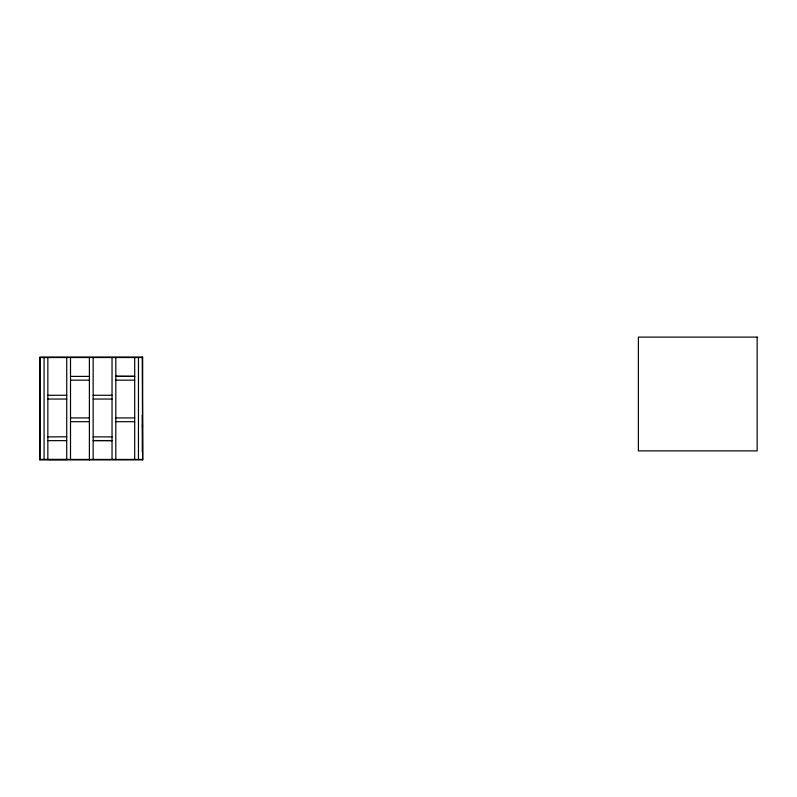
<?xml version="1.0" encoding="UTF-8"?>
<svg xmlns="http://www.w3.org/2000/svg" width="797" height="797" viewBox="0 0 797 797"><rect width="100%" height="100%" fill="white"/><g stroke="black" fill="none" stroke-linecap="round" stroke-linejoin="round"><path stroke-width="1.2" d="M142.225 357.076L142.683 459.889L142.683 357.076L39.85 357.076L39.85 459.889L40.298 357.524M39.85 357.524L142.225 357.524M70.515 376.393L89.394 376.393M70.515 380.169L89.394 380.169M115.814 380.169L134.703 380.169M47.85 395.272L66.729 395.272M93.159 395.272L112.038 395.272M47.85 399.048L66.729 399.048M93.159 399.048L112.038 399.048M70.515 417.917L89.394 417.917M115.814 417.917L134.703 417.917M70.515 421.693L89.394 421.693M115.814 421.693L134.683 421.693M47.85 436.876L66.729 436.796M93.159 436.876L112.038 436.876M47.85 440.651L66.729 440.651M40.298 459.431L142.225 459.431M39.85 459.889L142.683 459.889M142.464 424.592L142.464 427.222M142.284 415.237L142.284 451.889M138.459 357.524L138.449 459.431M134.703 357.435L134.683 459.431M115.824 357.435L115.814 459.431M112.038 357.524L112.038 459.431M93.159 357.524L93.159 459.431M89.394 357.524L89.394 459.889M70.515 357.524L70.515 459.431M66.739 357.524L66.729 459.53L47.85 459.53L47.85 357.524M44.074 357.524L44.074 459.431M757.15 337.111L638.377 337.111L638.377 450.883L757.15 450.883L757.15 337.111M134.703 376.304L115.824 376.304L134.683 376.393M112.038 440.562L93.159 440.562L112.038 440.651"/></g></svg>
